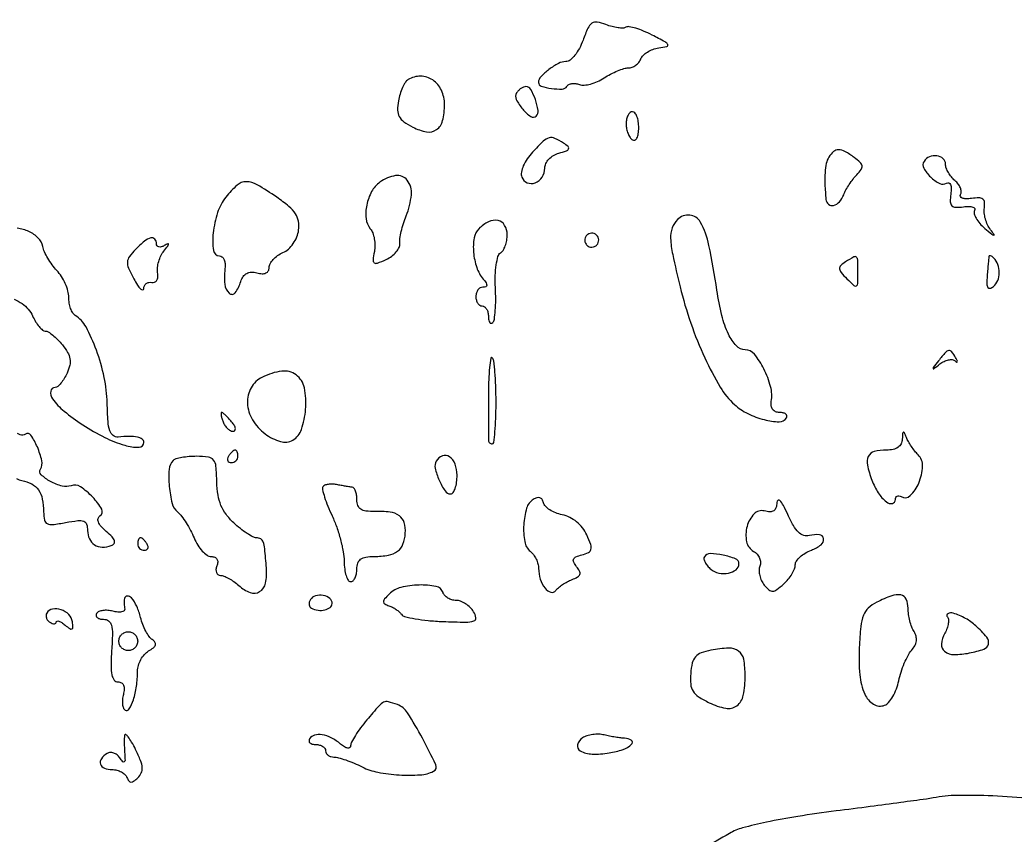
# Model space of a CAD drawing. Extents: x 0 to 5034, y 0 to 2560.
# Drawn here: x 908.2 to 1067.1, y 2066.5 to 2196.7 of the extents above; entities that cross this region are included whole.
import ezdxf

# ---------------------------------------------------------------- set-up
doc = ezdxf.new("R2010")
doc.units = 0

msp = doc.modelspace()

# ---------------------------------------------------------------- linework, layer by layer
for points in [[(1336.676578, 2318.858857, -0.00002), (1264.40431, 2319.816549, -0.099619)], [(907.287661, 2152.063804, -0.055782), (908.548427, 2151.369234, -0.060473), (909.541523, 2150.470086, -0.071793), (910.224566, 2149.406477, 0.029791), (910.712523, 2148.485206, 0.038277), (911.271894, 2147.706903, 0.042242), (911.819693, 2147.157703, 0.177386), (912.250222, 2147, -0.142558), (912.721247, 2146.862918, -0.029094), (913.432826, 2146.349972, -0.028479), (914.217104, 2145.634285, -0.023378), (914.971282, 2144.787138, -0.037099), (915.813937, 2143.572437, -0.092066), (916.182377, 2142.559054, -0.099782), (916.147646, 2141.532072, -0.048742), (915.72106, 2140.287138, -0.02833), (915.260533, 2139.411487, -0.036916), (914.738485, 2138.671847, -0.04035), (914.231141, 2138.14766, -0.182246), (913.839485, 2138, 0.367217), (913.10794, 2137.378987, 0.202122), (913.401056, 2136.159007, 0.063637), (915.25274, 2134.21767, 0.025577), (918.219802, 2132.05077, 0.028428), (921.732804, 2130.02627, 0.046017), (924.940649, 2128.767306, 0.07066), (927.226171, 2128.443036, 0.414171), (928, 2129.216978, 0.250846), (927.725635, 2129.729447, 0.095871), (926.955095, 2130.052087, 0.054989), (925.682226, 2130.174036, 0.020386), (923.882464, 2130.074737, -0.191823), (923.082501, 2130.307508, -0.150313), (922.560105, 2131.054616, -0.06132), (922.267293, 2132.582691, -0.010948), (922.136465, 2135.49158, 0.04637), (921.659191, 2139.597415, 0.035604), (920.412667, 2143.93929, 0.035431), (918.750652, 2147.645228, 0.13196), (917.01429, 2149.491168, -0.122619), (916.624734, 2149.890345, -0.047657), (916.297948, 2150.595541, -0.043499), (916.075006, 2151.46231, -0.041226), (916, 2152.370456, 0.067359), (915.86328, 2153.380721, 0.036886), (915.442633, 2154.559491, 0.035997), (914.8289, 2155.714385, 0.047434), (914.102582, 2156.659517, -0.029909), (913.350332, 2157.570548, -0.0247), (912.658959, 2158.623431, -0.025395), (912.120473, 2159.655586, -0.058944), (911.852582, 2160.485222, 0.148252), (911.138053, 2161.828246, 0.087576), (909.640026, 2162.881473, 0.082366), (907.772859, 2163.405713, 0.105358)], [(907.661923, 2123.446716, 0.083694), (908.5, 2123.14016, -0.077055), (910.077645, 2122.586567, -0.118293), (911.154795, 2121.62885, -0.102756), (911.77444, 2120.178394, -0.048152), (911.984687, 2118.138709, 0.046028), (912.115046, 2116.819232, 0.236467), (912.549577, 2116.253377, 0.1451), (913.423853, 2116.109296, 0.015148), (915.5, 2116.434022, -0.015625), (917.461703, 2116.738932, -0.119055), (918.383266, 2116.633375, -0.232277), (918.845718, 2116.150017, -0.076861), (919, 2115.152302, 0.108853), (919.292724, 2113.82365, 0.143784), (920.105322, 2112.895877, 0.135087), (921.334136, 2112.519365, 0.091241), (922.791121, 2112.744348, 0.152014), (923.227598, 2113.067227, 0.247852), (923.293156, 2113.512237, 0.1066), (922.910953, 2114.132775, 0.02298), (921.991511, 2115.007363, -0.031698), (921.162047, 2115.824357, -0.085865), (920.726106, 2116.522347, -0.156227), (920.683366, 2117.076107, -0.198628), (920.980586, 2117.488001, 0.401776), (921.255684, 2118.551389, 0.062674), (919.837803, 2120.471309, 0.054505), (917.847607, 2122.149673, 0.244215), (916.380234, 2122.315668, -0.158241), (914.956217, 2122.240798, -0.058671), (913.068376, 2122.991671, -0.065672), (911.597609, 2124.05711, -0.355508), (911.479146, 2124.966257, 0.197205), (911.699077, 2126.293926, 0.045614), (910.979572, 2128.491443, 0.049199), (909.943862, 2130.361001, 0.399457), (909.070971, 2130.543862, -0.108151), (908.666963, 2130.401809, -0.099653), (908.22769, 2130.435261, -0.095561), (907.820779, 2130.639507, -0.090616)], [(1102.558797, 2065.939123, 0.012092), (1099.944284, 2066.778506, 0.016078), (1096.697547, 2067.622478, 0.011327), (1093, 2068.370121, -0.000105), (1088.770688, 2069.126918, -0.000069), (1083.901912, 2069.999888, -0.000069), (1079.162819, 2070.850958, -0.000134), (1075.36821, 2071.534002, 0.018644), (1069.686383, 2072.340953, 0.014919), (1063.520541, 2072.797807, 0.014917), (1057.864773, 2072.878637, 0.043976), (1054, 2072.477444, -0.013947), (1052.934674, 2072.30176, -0.000498), (1048.828125, 2071.745863, -0.000919), (1043.972737, 2071.10261, -0.000644), (1038.5, 2070.394967, 0.007169), (1032.380492, 2069.522361, 0.01284), (1027.386594, 2068.605081, 0.01398), (1023.549906, 2067.685302, 0.068426), (1021.5, 2066.818886, -0.014519), (1017.202737, 2064.429313, -0.008246)]]:
    msp.add_lwpolyline(points, format="xyb")
for points in [[(998.104012, 2193.411094, -0.036524), (997.520997, 2192.10553, -0.04597), (996.790282, 2191.002009, -0.052972), (996.028558, 2190.236013, -0.172261), (995.363843, 2190, 0.12202), (994.177494, 2189.706106, 0.040904), (992.660885, 2188.739471, 0.039135), (991.359104, 2187.580485, 0.193651), (991, 2186.68806, 0.325863), (991.437828, 2186.087599, 0.042749), (993.071277, 2185.713224, 0.042296), (994.78259, 2185.618468, 0.252147), (995.531029, 2186.050206, -0.13957), (995.845507, 2186.33728, -0.0792), (996.340961, 2186.492965, -0.068555), (996.935757, 2186.49861, -0.059822), (997.539745, 2186.346375, 0.113156), (998.278652, 2186.241452, 0.043803), (999.303727, 2186.419364, 0.040517), (1000.423331, 2186.815899, 0.039686), (1001.472537, 2187.390049, -0.023745), (1002.518095, 2188.006257, -0.023065), (1003.627393, 2188.527077, -0.023696), (1004.643465, 2188.892741, -0.074655), (1005.357828, 2189, 0.089822), (1005.944604, 2189.106268, 0.066617), (1006.526831, 2189.417841, 0.065465), (1007.016425, 2189.878672, 0.079794), (1007.331862, 2190.422436, -0.109374), (1007.708502, 2190.991965, -0.054194), (1008.396262, 2191.526116, -0.050054), (1009.264324, 2191.947619, -0.051817), (1010.188851, 2192.182182, 0.021353), (1011.495296, 2192.430221, 0.487851), (1011.634141, 2192.730813, 0.152032), (1011.227884, 2193.144112, 0.004875), (1009.128537, 2194.243695, 0.019633), (1007.779313, 2194.86816, 0.026617), (1006.514022, 2195.317152, 0.025712), (1005.463439, 2195.570194, 0.186757), (1004.962453, 2195.476795, -0.139498), (1004.5005, 2195.345774, -0.032876), (1003.691794, 2195.399689, -0.031356), (1002.735559, 2195.588545, -0.026416), (1001.752656, 2195.90394, 0.046411), (1000.360012, 2196.290215, 0.19678), (999.531094, 2196.112858, 0.137777), (998.889435, 2195.347313, 0.019198)], [(970.195049, 2187.120547, 0.112096), (969.748248, 2186.681334, 0.034579), (969.291482, 2185.848345, 0.032647), (968.894825, 2184.817029, 0.030638), (968.62583, 2183.720871, 0.0472), (968.500601, 2182.252117, 0.123678), (968.766014, 2181.235519, 0.112792), (969.499907, 2180.40902, 0.035713), (970.916045, 2179.543415, 0.074675), (973.130604, 2178.789381, 0.201392), (974.720981, 2179.142287, 0.181136), (975.692722, 2180.573149, 0.059619), (976, 2183.140983, 0.108778), (975.499062, 2185.416314, 0.134917), (974.10475, 2187.066263, 0.148974), (972.177078, 2187.673533, 0.141683)], [(987.495259, 2184.992329, 0.262094), (987.452438, 2183.946385, 0.058646), (988.481804, 2182.405329, 0.064101), (989.778252, 2181.229348, 0.363353), (990.638925, 2181.305592, 0.239575), (990.933952, 2182.210654, 0.045609), (990.498298, 2183.943331, 0.045606), (989.762842, 2185.552774, 0.268973), (988.991629, 2186, 0.095788), (988.611611, 2185.926523, 0.052716), (988.191713, 2185.703997, 0.049849), (987.79828, 2185.377777, 0.056393)], [(1005, 2180.059017, 0.046881), (1005.074077, 2179.270704, 0.046318), (1005.29375, 2178.50665, 0.050262), (1005.616444, 2177.876024, 0.111412), (1006, 2177.5, 0.253782), (1006.384801, 2177.478234, 0.1651), (1006.712684, 2177.794783, 0.083483), (1006.931329, 2178.479336, 0.035659), (1007, 2179.440983, 0.037227), (1006.926934, 2180.420991, 0.055981), (1006.70625, 2181.248289, 0.073461), (1006.383082, 2181.813779, 0.230178), (1006, 2182, 0.186414), (1005.618213, 2181.852535, 0.089706), (1005.29375, 2181.429836, 0.069539), (1005.073784, 2180.801778, 0.049547)], [(990.0478, 2175.550881, 0.038793), (989.18851, 2174.480943, 0.048317), (988.574563, 2173.363859, 0.055852), (988.264441, 2172.341015, 0.13817), (988.335632, 2171.56774, 0.203459), (989.197578, 2170.674993, 0.195388), (990.457757, 2170.655338, 0.157338), (991.577731, 2171.565541, 0.145065), (992, 2172.990357, -0.112804), (992.16725, 2173.722255, -0.076472), (992.653434, 2174.429922, -0.070005), (993.380663, 2175.01369, -0.067387), (994.25, 2175.383343, 0.016483), (995.449545, 2175.754987, 0.202547), (995.798089, 2176.06885, 0.332505), (995.723015, 2176.431757, 0.035987), (995, 2176.984662, 0.039041), (993.60565, 2177.751606, 0.178523), (992.698709, 2177.816569, 0.120403), (991.765249, 2177.280281, 0.013872)], [(1037.359017, 2174.771885, 0.08604), (1036.953729, 2173.762792, 0.03566), (1036.749394, 2172.301904, 0.027953), (1036.727001, 2170.402443, 0.013892), (1036.9, 2168, 0.198125), (1037.314061, 2167.225305, 0.241599), (1038.107541, 2167.05232, 0.147248), (1039.048584, 2167.631686, 0.091395), (1039.725431, 2168.75, -0.034496), (1040.081243, 2169.523901, -0.019726), (1040.609635, 2170.406683, -0.019634), (1041.213982, 2171.256691, -0.03067), (1041.804943, 2171.932326, 0.038414), (1042.510462, 2172.764567, 0.193758), (1042.654592, 2173.344449, 0.172458), (1042.362676, 2173.904191, 0.029297), (1041.419768, 2174.682326, 0.028727), (1039.924354, 2175.64916, 0.124245), (1038.912885, 2175.928302, 0.183047), (1038.110802, 2175.644544, 0.078939)], [(1052.549826, 2174.08062, 0.269919), (1052.521129, 2172.989777, 0.075892), (1053.59645, 2171.582478, 0.075235), (1055.050611, 2170.55168, 0.260684), (1056.161997, 2170.600119, -0.224229), (1056.525785, 2170.641187, -0.222296), (1056.79048, 2170.386452, -0.095067), (1056.900694, 2169.772167, -0.031887), (1056.831377, 2168.859311, 0.03579), (1056.746268, 2167.609493, 0.197988), (1057, 2167, 0.197988), (1057.609493, 2166.746268, 0.03579), (1058.859311, 2166.831377, -0.034135), (1059.728936, 2166.893485, -0.08458), (1060.356865, 2166.788471, -0.188916), (1060.643415, 2166.543221, -0.266837), (1060.632892, 2166.215024, 0.210038), (1060.563183, 2165.718627, 0.061597), (1060.868169, 2164.992368, 0.050239), (1061.453441, 2164.174302, 0.035857), (1062.256348, 2163.383647, 0.003597), (1063.373652, 2162.444781, 0.117642), (1063.68812, 2162.289982, 0.68824), (1063.754281, 2162.389129, 0.010066), (1063.171893, 2163.175811, -0.055273), (1062.699593, 2163.951422, -0.04072), (1062.349579, 2164.895208, -0.041475), (1062.164144, 2165.855068, -0.069294), (1062.189127, 2166.675811, 0.066754), (1062.220193, 2167.550918, 0.21398), (1061.937264, 2168.045719, 0.159285), (1061.304344, 2168.251152, 0.034383), (1060.140689, 2168.168623, -0.03324), (1059.25412, 2168.103711, -0.088621), (1058.631384, 2168.210702, -0.202263), (1058.357781, 2168.463588, -0.2498), (1058.379679, 2168.805316, 0.154419), (1058.496442, 2169.268083, 0.081385), (1058.364838, 2169.852018, 0.068128), (1058.014005, 2170.464574, 0.055531), (1057.48899, 2171.009138, -0.048513), (1056.919259, 2171.583761, -0.041593), (1056.437391, 2172.286544, -0.043603), (1056.107064, 2173.00539, -0.086111), (1056, 2173.622445, 0.21343), (1055.605605, 2174.504301, 0.15054), (1054.605181, 2174.96416, 0.131083), (1053.409406, 2174.809464, 0.158274)], [(941.07258, 2168.365141, 0.08781), (939.757228, 2165.907081, 0.052241), (939.05731, 2162.651844, 0.05885), (939.085684, 2159.859706, 0.377279), (940.062858, 2159, -0.169647), (940.453856, 2158.863406, -0.108035), (940.761211, 2158.485938, -0.083863), (940.93696, 2157.919401, -0.058778), (940.947704, 2157.25, 0.043031), (940.905075, 2154.475477, 0.189472), (941.596586, 2153.026036, 0.447637), (942.554672, 2153.11311, 0.082954), (943.467399, 2154.897283, -0.070245), (943.856054, 2155.706833, -0.122792), (944.402968, 2156.204796, -0.121048), (945.125592, 2156.391853, -0.067138), (946.034787, 2156.280652, 0.049974), (946.870772, 2156.149244, 0.118282), (947.486989, 2156.261006, 0.165119), (947.861208, 2156.604196, 0.125995), (948, 2157.14624, -0.129157), (948.157631, 2157.746291, -0.057902), (948.641353, 2158.410483, -0.051848), (949.348155, 2159.032977, -0.048498), (950.183328, 2159.512872, 0.076808), (951.066324, 2160.088776, 0.057223), (951.83905, 2160.960576, 0.05597), (952.410126, 2162.008212, 0.065268), (952.697967, 2163.103854, 0.075052), (952.664775, 2164.530273, 0.103671), (952.191504, 2165.716247, 0.072939), (951.135052, 2166.892203, 0.021815), (949.210888, 2168.353854, 0.019373), (946.078365, 2170.34967, 0.132555), (944.328475, 2170.824484, 0.18378), (942.869884, 2170.271939, 0.044695)], [(965.679449, 2170.75, 0.108935), (964.357568, 2169.244504, 0.074921), (963.567528, 2167.106574, 0.078241), (963.462604, 2164.933478, 0.147252), (964.141217, 2163.329843, -0.085501), (964.528614, 2162.656583, -0.043932), (964.783088, 2161.714203, -0.041962), (964.879474, 2160.670187, -0.049307), (964.789867, 2159.681093, 0.0198), (964.58487, 2158.318145, 0.280648), (964.785125, 2157.890032, 0.243292), (965.285323, 2157.835424, 0.015608), (966.68147, 2158.425346, 0.052026), (967.563063, 2158.94777, 0.057871), (968.283397, 2159.624945, 0.06594), (968.745121, 2160.346938, 0.137666), (968.852969, 2161, -0.064427), (968.867384, 2161.7695, -0.020118), (969.083169, 2162.905987, -0.019737), (969.428989, 2164.168592, -0.020585), (969.869157, 2165.382082, 0.072761), (970.704127, 2168.737813, 0.192668), (970.028105, 2171.070549, 0.272716), (968.188017, 2171.796069, 0.119647)], [(981.471782, 2163.328925, 0.156723), (980.713319, 2161.852216, 0.062971), (980.626572, 2159.557817, 0.06026), (981.136346, 2157.146715, 0.091249), (982.181703, 2155.281061, -0.027013), (982.631662, 2154.675091, -0.159052), (982.73557, 2154.298527, -0.305248), (982.570973, 2154.076881, -0.085083), (982.122445, 2154, 0.132654), (981.694405, 2153.884403, 0.100549), (981.329718, 2153.559375, 0.087756), (981.084365, 2153.073173, 0.073201), (981, 2152.5, 0.064853), (981.074694, 2151.926543, 0.082425), (981.29375, 2151.440625, 0.098894), (981.618646, 2151.115568, 0.148195), (982, 2151, -0.163305), (982.381453, 2150.872, -0.096011), (982.70625, 2150.510417, -0.077243), (982.925704, 2149.970776, -0.05808), (983, 2149.333333, 0.039884), (983.047437, 2148.739591, 0.114399), (983.202688, 2148.358938, 0.25067), (983.430166, 2148.244953, 0.191981), (983.690002, 2148.356668, 0.162547), (983.94758, 2148.872501, 0.015879), (984.101307, 2150.27606, 0.018797), (984.170033, 2152.004238, 0.013797), (984.12125, 2153.921827, -0.021027), (984.100224, 2155.837118, -0.028563), (984.252452, 2157.558936, -0.028355), (984.530564, 2158.917042, -0.191941), (984.931249, 2159.457509, 0.119036), (985.341533, 2159.872028, 0.048557), (985.686054, 2160.592085, 0.044418), (985.92092, 2161.47335, 0.042946), (986, 2162.39235, 0.135495), (985.592915, 2163.866988, 0.210045), (984.533272, 2164.620323, 0.164476), (983.033671, 2164.436338, 0.084522)], [(1013.2, 2164.8, 0.111284), (1012.349324, 2163.454369, 0.095145), (1012.094244, 2161.79324, 0.043916), (1012.421201, 2159.1939, 0.006591), (1013.601195, 2154.063889, 0.023872), (1015.314938, 2148.257575, 0.024674), (1017.558477, 2142.706286, 0.025934), (1020.006168, 2138.064616, 0.074126), (1022.309342, 2135.246068, 0.070672), (1024.397357, 2133.827997, 0.051434), (1027.035169, 2132.857022, 0.054266), (1029.429649, 2132.515915, 0.268781), (1030.582884, 2133.134109, 0.178836), (1030.649205, 2133.461882, 0.188105), (1030.484408, 2133.745645, 0.115486), (1030.079476, 2133.937679, 0.053268), (1029.496159, 2134, -0.0956), (1028.853741, 2134.123963, -0.135793), (1028.393519, 2134.47468, -0.126832), (1028.159317, 2135.03271, -0.077806), (1028.166669, 2135.75, 0.105971), (1028.05834, 2138.123729, 0.052779), (1026.986773, 2140.95154, 0.053239), (1025.4684, 2143.299389, 0.226341), (1024, 2144, -0.210909), (1022.5961, 2144.619758, -0.074148), (1021.340441, 2146.489772, -0.050696), (1020.281105, 2149.465616, -0.023445), (1019.489279, 2153.5, 0.014458), (1018.21476, 2160.673401, 0.075927), (1016.822133, 2164.41501, 0.247203), (1015.153452, 2165.504064, 0.223341)], [(998.552786, 2162.08541, 0.099038), (998.401684, 2161.679226, 0.097945), (998.417584, 2161.244476, 0.097945), (998.597789, 2160.848514, 0.099038), (998.91459, 2160.552786, 0.099038), (999.320774, 2160.401684, 0.097945), (999.755524, 2160.417584, 0.097945), (1000.151486, 2160.597789, 0.099038), (1000.447214, 2160.91459, 0.099038), (1000.598316, 2161.320774, 0.097945), (1000.582416, 2161.755524, 0.097945), (1000.402211, 2162.151486, 0.099038), (1000.08541, 2162.447214, 0.099038), (999.679226, 2162.598316, 0.097945), (999.244476, 2162.582416, 0.097945), (998.848514, 2162.402211, 0.099038)], [(926.67055, 2160.031249, 0.03429), (925.673682, 2158.874492, 0.146276), (925.362534, 2158.028008, 0.120248), (925.536679, 2157.057743, 0.019922), (926.380512, 2155.340682, 0.018023), (926.976481, 2154.329698, 0.053339), (927.479483, 2153.701638, 0.206384), (927.786942, 2153.578161, 0.397562), (927.959962, 2153.75, -0.103948), (928.071506, 2154.20745, -0.116791), (928.355426, 2154.559375, -0.115378), (928.770099, 2154.74939, -0.099661), (929.25, 2154.75, 0.149012), (929.712834, 2154.795715, 0.16102), (930.054718, 2155.091719, 0.11671), (930.222629, 2155.624083, 0.060563), (930.189127, 2156.324189, -0.070135), (930.165637, 2157.140856, -0.042892), (930.354641, 2158.087742, -0.042174), (930.710262, 2159.012708, -0.057474), (931.189127, 2159.766147, 0.00728), (931.819314, 2160.567446, 0.146473), (931.92771, 2160.854563, 0.575405), (931.809803, 2160.934646, 0.023341), (931.25, 2160.632941, -0.063696), (930.7713, 2160.422732, -0.132816), (930.367188, 2160.413651, -0.188594), (930.102241, 2160.600579, -0.146934), (930, 2160.940983, 0.179651), (929.729836, 2161.668629, 0.289316), (929.118187, 2161.855508, 0.105522), (928.087815, 2161.323016, 0.025929)], [(1040, 2158.020851, 0.049004), (1039.24684, 2157.43415, 0.229779), (1039.059092, 2156.934374, 0.15439), (1039.308527, 2156.342301, 0.020049), (1040.25, 2155.321878, 0.011675), (1041.368374, 2154.254273, 0.32095), (1041.750041, 2154.209142, 0.263875), (1041.969569, 2154.566097, 0.008847), (1042, 2156.285714, 0.006464), (1041.973387, 2158.344238, 0.210618), (1041.765292, 2158.785088, 0.316564), (1041.351885, 2158.827168, 0.013035)], [(1062.918758, 2158.916667, 0.024045), (1062.878195, 2158.637873, 0.001599), (1062.802878, 2157.832151, 0.002306), (1062.720562, 2156.870591, 0.001722), (1062.638355, 2155.809804, 0.01861), (1062.591671, 2154.537714, 0.131651), (1062.750592, 2153.945874, 0.350155), (1063.089292, 2153.813319, 0.09835), (1063.6247, 2154.103492, 0.123179), (1064.315418, 2155.044984, 0.093317), (1064.57309, 2156.304911, 0.091104), (1064.356104, 2157.599477, 0.109844), (1063.695611, 2158.637722, 0.034396), (1063.422791, 2158.875383, 0.07593), (1063.180471, 2159.006602, 0.152378), (1063.009574, 2159.013835, 0.287041)], [(1054.872445, 2142.25, 0.001728), (1054.017381, 2141.151917, 0.272896), (1053.998637, 2141.003157, 0.488078), (1054.101435, 2140.97634, 0.002328), (1055.092009, 2141.741324, -0.051139), (1055.761665, 2142.161225, -0.063419), (1056.456746, 2142.400245, -0.076061), (1057.071101, 2142.432659, -0.160599), (1057.502335, 2142.241324, 0.045405), (1057.768412, 2142.041006, 0.524814), (1057.868964, 2142.084951, 0.16288), (1057.840863, 2142.298639, 0.01713), (1057.601308, 2142.75, 0.032682), (1056.961629, 2143.710498, 0.281916), (1056.501621, 2143.888047, 0.170742), (1055.972791, 2143.585654, 0.012018)], [(983, 2136.666667), (983, 2131.811458), (983, 2129.5, 0.121457), (983.047017, 2129.309301, 0.100741), (983.179514, 2129.146875, 0.091482), (983.377688, 2129.037768, 0.080377), (983.611111, 2129, 0.377904), (983.855088, 2129.215121, 0.008147), (984.042708, 2130.925694, 0.014495), (984.178262, 2133.042027, 0.008744), (984.222222, 2135.555556, 0.008682), (984.177835, 2138.111622, 0.012585), (984.042708, 2140.364931, 0.00822), (983.8535, 2142.222573, 0.16843), (983.611111, 2142.722222, 0.611151), (983.370803, 2142.644779, 0.015327), (983.179514, 2141.195486, 0.016528), (983.043357, 2139.182103, 0.008618)], [(946.907392, 2139.641149, 0.149301), (945.113516, 2137.939901, 0.141648), (944.529212, 2135.489247, 0.122876), (945.328819, 2132.828099, 0.098581), (947.336035, 2130.598435, 0.086633), (949.801576, 2129.350699, 0.211978), (951.776749, 2129.593103, 0.178036), (953.157332, 2131.305493, 0.060617), (953.818221, 2134.483055, 0.071846), (953.613282, 2137.925136, 0.183701), (952.294921, 2139.998967, 0.196155), (950.005359, 2140.592836, 0.082408)], [(940.638374, 2132.5, 0.054778), (940.934012, 2131.926337, 0.05745), (941.343184, 2131.440625, 0.064053), (941.798443, 2131.11007, 0.125677), (942.229434, 2131, 0.214681), (942.515803, 2131.128897, 0.22275), (942.603286, 2131.425778, 0.100348), (942.42795, 2131.903434, 0.035237), (942, 2132.5, 0.012711), (941.49792, 2133.074599, 0.017822), (941.019109, 2133.559375, 0.014236), (940.604143, 2133.928855, 0.176553), (940.40894, 2134, 0.407084), (940.311504, 2133.904913, 0.044074), (940.333541, 2133.559375, 0.034664), (940.442315, 2133.075405, 0.019009)], [(1049.078947, 2129.75, -0.103074), (1048.884404, 2128.989709, -0.127653), (1048.409739, 2128.437317, -0.102451), (1047.635056, 2128.107216, -0.049697), (1046.559017, 2128, 0.060517), (1044.59951, 2127.761961, 0.223948), (1043.657962, 2126.996823, 0.170234), (1043.503875, 2125.608506, 0.033569), (1044.240698, 2123.173273, 0.05286), (1045.245813, 2121.177528, 0.078101), (1046.547958, 2119.716774, 0.224347), (1047.497851, 2119.478803, 0.357929), (1048, 2120.090402, -0.0965), (1048.068155, 2120.440247, -0.174269), (1048.260466, 2120.65519, -0.171351), (1048.548332, 2120.700593, -0.092917), (1048.886693, 2120.570027, 0.343598), (1050.364938, 2120.730818, 0.103311), (1051.719652, 2122.733953, 0.0844), (1052.319661, 2125.41274, 0.212449), (1051.618225, 2127.238918, -0.028572), (1051.079117, 2127.843429, -0.019179), (1050.531468, 2128.59016, -0.019346), (1050.055433, 2129.356666, -0.035771), (1049.739662, 2130.017857, 0.011473), (1049.422768, 2130.773729, 0.404065), (1049.260728, 2130.838986, 0.283938), (1049.136028, 2130.668791, 0.008482)], [(941.5, 2127, 0.082592), (941.343488, 2126.6179, 0.161196), (941.3746, 2126.29375, 0.182303), (941.586039, 2126.078288, 0.108972), (941.940983, 2126, 0.093332), (942.345238, 2126.076123, 0.09642), (942.688914, 2126.29375, 0.099167), (942.918938, 2126.618444, 0.105053), (943, 2127, 0.042167), (942.967655, 2127.382849, 0.061769), (942.870461, 2127.70625, 0.081139), (942.727648, 2127.92554, 0.210953), (942.559017, 2128, 0.151918), (942.34829, 2127.934461, 0.038439), (942.066025, 2127.70625, 0.035638), (941.768994, 2127.382774, 0.029505)], [(932.666667, 2126.333333, 0.180561), (932.020757, 2124.917968, 0.039686), (932.043798, 2122.199594, 0.040243), (932.502718, 2119.497767, 0.158656), (933.392413, 2118.089289, -0.057081), (934.012093, 2117.442547, -0.020908), (934.736796, 2116.401636, -0.020408), (935.440992, 2115.187452, -0.023018), (936.013733, 2113.966844, 0.039799), (936.59365, 2112.83155, 0.047339), (937.318064, 2111.871511, 0.053987), (938.071362, 2111.208279, 0.154725), (938.728309, 2111, -0.091818), (939.297273, 2110.894629, -0.166311), (939.656675, 2110.594448, -0.153754), (939.773577, 2110.1172, -0.07552), (939.638374, 2109.5, 0.067234), (939.50273, 2108.926221, 0.114923), (939.566691, 2108.440625, 0.152384), (939.815982, 2108.120903, 0.152697), (940.202644, 2108, -0.096217), (940.762017, 2107.891352, -0.030389), (941.533932, 2107.523749, -0.02908), (942.364397, 2106.999207, -0.028526), (943.134014, 2106.378719, 0.092463), (944.966772, 2105.252113, 0.237374), (946.472314, 2105.402201, 0.203407), (947.411918, 2106.763973, 0.071337), (947.557918, 2109.186195, 0.00395), (947.280094, 2112.260351, 0.055846), (947.050404, 2113.340075, 0.18795), (946.65214, 2113.819932, 0.127302), (945.956356, 2114, -0.124711), (945.398284, 2114.141395, -0.021833), (944.460891, 2114.703221, -0.0225), (943.395925, 2115.477407, -0.018523), (942.330953, 2116.393942, -0.044755), (941.105864, 2117.752795, -0.063063), (940.298726, 2119.168171, -0.058675), (939.833199, 2120.817513, -0.032928), (939.641528, 2122.893942, 0.015434), (939.497648, 2125.411886, 0.144817), (939.104011, 2126.410213, 0.196682), (938.283968, 2126.878841, 0.032704), (936.433598, 2127, 0.019776), (935.197767, 2126.951102, 0.024023), (934.048203, 2126.804167, 0.023631), (933.111008, 2126.592211, 0.129651)], [(974.67643, 2126.25, 0.19295), (974.500355, 2125.092283, 0.045341), (975.130499, 2123.196512, 0.04481), (976.07174, 2121.478021, 0.250063), (976.967776, 2121, 0.250093), (977.364151, 2121.211489, 0.064877), (977.696784, 2121.88125, 0.050231), (977.924833, 2122.850814, 0.032669), (978, 2124, 0.088584), (977.684289, 2125.768, 0.156835), (976.779549, 2126.922859, 0.239469), (975.658655, 2127.063733, 0.175156)], [(956.587809, 2122.142078, 0.200274), (956.514294, 2121.681432, 0.016729), (956.843996, 2120.492516, 0.020234), (957.359417, 2119.05573, 0.014187), (958.049907, 2117.481145, -0.02608), (958.773193, 2115.719012, -0.01958), (959.389199, 2113.714774, -0.019922), (959.820597, 2111.778307, -0.042255), (959.966069, 2110.25, 0.029133), (960.051732, 2109.004843, 0.045298), (960.283783, 2107.954688, 0.056706), (960.612659, 2107.220802, 0.265007), (961, 2107, 0.191087), (961.381882, 2107.151477, 0.088204), (961.70625, 2107.5875, 0.068025), (961.926307, 2108.234582, 0.048028), (962, 2109, -0.07874), (962.15153, 2109.956257, -0.157293), (962.595664, 2110.570107, -0.120272), (963.412032, 2110.908579, -0.037035), (964.75, 2111.015313, 0.0413), (967.04673, 2111.218231, 0.118001), (968.510463, 2111.846757, 0.14407), (969.361302, 2112.979754, 0.074129), (969.734344, 2114.73031, 0.085287), (969.549699, 2116.430292, 0.169646), (968.778449, 2117.523395, 0.125209), (967.29489, 2118.10075, 0.037627), (964.855889, 2118.214966, -0.032783), (963.448214, 2118.26724, -0.11871), (962.608836, 2118.563191, -0.166927), (962.156029, 2119.140996, -0.083669), (962, 2120.066883, 0.036782), (961.945064, 2120.812657, 0.052582), (961.779688, 2121.454622, 0.065912), (961.537776, 2121.909442, 0.21541), (961.25, 2122.076511, -0.012202), (960.849139, 2122.127316, -0.003176), (960.207416, 2122.228784, -0.003226), (959.477451, 2122.353805, -0.003291), (958.753971, 2122.487445, 0.039205), (958.054807, 2122.565281, 0.047688), (957.397424, 2122.523942, 0.054811), (956.871633, 2122.379773, 0.161403)], [(990.159746, 2120.108871, 0.183129), (989.094777, 2118.706574, 0.057699), (988.636505, 2116.068594, 0.057656), (988.793398, 2113.387433, 0.177953), (989.690237, 2111.842117, -0.062411), (990.192727, 2111.306408, -0.043688), (990.619755, 2110.596324, -0.043981), (990.91351, 2109.83035, -0.067324), (991.015313, 2109.127555, 0.074468), (991.290104, 2107.403653, 0.087479), (992.054967, 2105.938951, 0.15591), (992.971328, 2105.304329, 0.32505), (993.75, 2105.572942, -0.063952), (994.168578, 2106.033397, -0.027999), (994.826833, 2106.533068, -0.027147), (995.59451, 2106.99222, -0.032636), (996.362624, 2107.334775, 0.039679), (997.241801, 2107.741782, 0.181205), (997.598156, 2108.165381, 0.207885), (997.562573, 2108.679856, 0.053485), (997.091549, 2109.38969, -0.051519), (996.6188, 2110.096093, -0.230917), (996.60286, 2110.579629, -0.190776), (996.984283, 2110.951597, -0.035027), (997.934503, 2111.272621, 0.048835), (998.981309, 2111.658739, 0.224077), (999.377106, 2112.149226, 0.148155), (999.334354, 2112.910794, 0.018815), (998.705578, 2114.449755, 0.059092), (998.027636, 2115.571688, 0.054947), (997.091128, 2116.534827, 0.055827), (995.98362, 2117.257419, 0.065605), (994.801224, 2117.669746, -0.042719), (993.746385, 2117.98441, -0.048466), (992.806729, 2118.46426, -0.054727), (992.108313, 2119.027132, -0.142189), (991.801224, 2119.588423, 0.090401), (991.58352, 2120.105575, 0.172944), (991.229211, 2120.374662, 0.152011), (990.748419, 2120.37722, 0.065755)], [(1029.051405, 2119.633369, -0.06508), (1028.918156, 2118.794405, -0.173138), (1028.565812, 2118.311526, -0.160609), (1027.96639, 2118.139772, -0.054137), (1027.055694, 2118.275185, 0.272414), (1025.421566, 2117.812101, 0.12659), (1024.304474, 2115.819187, 0.113585), (1024.224154, 2113.375202, 0.220273), (1025.346585, 2111.825917, -0.083787), (1025.903396, 2111.378045, -0.081732), (1026.288105, 2110.76866, -0.085701), (1026.445151, 2110.095013, -0.106515), (1026.346591, 2109.460818, 0.091924), (1026.220658, 2108.780641, 0.056131), (1026.312519, 2107.966832, 0.05376), (1026.593776, 2107.150929, 0.063421), (1027.031507, 2106.462037, 0.042109), (1027.798128, 2105.682261, 0.193249), (1028.387036, 2105.481897, 0.149149), (1029.045718, 2105.722305, 0.022376), (1030.143382, 2106.629759, 0.036485), (1030.853834, 2107.373821, 0.035651), (1031.454619, 2108.21878, 0.03787), (1031.871154, 2109.036535, 0.099175), (1032, 2109.679738, -0.150174), (1032.182829, 2110.274734, -0.058414), (1032.752051, 2110.933063, -0.050942), (1033.580636, 2111.549167, -0.04359), (1034.560174, 2112.022878, 0.071728), (1036.106063, 2112.88056, 0.269656), (1036.515635, 2113.864976, 0.351608), (1035.85735, 2114.493243, 0.085283), (1034.249004, 2114.357342, -0.140842), (1033.343131, 2114.380347, -0.11675), (1032.51154, 2114.876209, -0.071616), (1031.692269, 2115.936895, -0.023559), (1030.801405, 2117.701222, 0.014143), (1030.092651, 2119.173115, 0.064822), (1029.553295, 2119.950585, 0.380472), (1029.238514, 2119.984621, 0.235159)], [(927, 2113, 0.105053), (927.081062, 2112.618444, 0.099167), (927.311086, 2112.29375, 0.09642), (927.654762, 2112.076123, 0.093332), (928.059017, 2112, 0.108972), (928.413961, 2112.078288, 0.182303), (928.6254, 2112.29375, 0.161196), (928.656512, 2112.6179, 0.082592), (928.5, 2113, 0.029505), (928.231006, 2113.382774, 0.035638), (927.933975, 2113.70625, 0.038439), (927.65171, 2113.934461, 0.151918), (927.440983, 2114, 0.210953), (927.272352, 2113.92554, 0.081139), (927.129539, 2113.70625, 0.061769), (927.032345, 2113.382849, 0.042167)], [(1017.487143, 2110.979197, 0.186931), (1017.416857, 2110.601481, 0.071871), (1017.5923, 2110.087788, 0.058118), (1017.967552, 2109.525774, 0.043341), (1018.498276, 2109.001431, 0.121049), (1019.791323, 2108.373948, 0.099734), (1021.328609, 2108.355406, 0.120863), (1022.542314, 2108.908088, 0.229646), (1023, 2109.852038, 0.308055), (1022.463741, 2110.639836, 0.043476), (1020.479915, 2111.228765, 0.043195), (1018.398185, 2111.469952, 0.26769)], [(967.1875, 2105.044643, 0.019654), (966.435402, 2104.230973, 0.168882), (966.257978, 2103.77648, 0.279119), (966.444314, 2103.440845, 0.05224), (967.116071, 2103.144699, -0.040819), (967.689934, 2102.907178, -0.031836), (968.269778, 2102.561434, -0.03272), (968.771192, 2102.166841, -0.064825), (969.100195, 2101.783429, 0.191301), (969.627942, 2101.41217, 0.015997), (971.295508, 2101.068875, 0.019506), (973.376994, 2100.792449, 0.013785), (975.730775, 2100.638163, 0.005209), (979.421801, 2100.536749, 0.081669), (980.66574, 2100.719571, 0.365813), (980.991973, 2101.239332, 0.104724), (980.640034, 2102.20479, 0.06), (980.086874, 2102.891492, 0.050609), (979.355877, 2103.472657, 0.052867), (978.566667, 2103.868536, 0.090068), (977.842787, 2104, -0.069215), (977.170895, 2104.093458, -0.065595), (976.536631, 2104.367188, -0.070196), (976.034453, 2104.772107, -0.107991), (975.75, 2105.25, 0.269735), (974.639471, 2106.228174, 0.054846), (971.920917, 2106.461462, 0.05401), (969.021554, 2106.076818, 0.137249)], [(924.881579, 2104.309017, 0.027366), (924.847673, 2103.935902, 0.015289), (924.845241, 2103.479804, 0.015217), (924.871025, 2103.017162, 0.023832), (924.924169, 2102.622231, -0.274543), (924.817229, 2102.333284, -0.12555), (924.438164, 2102.159137, -0.072349), (923.815108, 2102.136439, -0.036953), (923.043586, 2102.278351, 0.045254), (922.221052, 2102.415595, 0.054303), (921.437206, 2102.389237, 0.063353), (920.804012, 2102.214916, 0.156775), (920.441979, 2101.90612, 0.172948), (920.368463, 2101.563, 0.189287), (920.532782, 2101.266173, 0.118558), (920.943235, 2101.065342, 0.054812), (921.537496, 2101, -0.160196), (922.345867, 2100.734183, -0.171498), (922.81156, 2100.047188, -0.070057), (922.971128, 2098.679454, -0.011361), (922.846513, 2095.999378, 0.01313), (922.741876, 2093.563189, 0.054536), (922.877292, 2092.100198, 0.117048), (923.248962, 2091.298894, 0.229907), (923.866631, 2090.999378, -0.12915), (924.403897, 2090.85851, -0.165982), (924.741777, 2090.479837, -0.116303), (924.8479, 2089.85411, -0.04809), (924.710511, 2089.000996, 0.040428), (924.568895, 2088.199883, 0.050566), (924.574095, 2087.445336, 0.059276), (924.713064, 2086.841904, 0.169716), (924.98019, 2086.512243, 0.419587), (925.645347, 2086.675709, 0.055496), (926.308489, 2088.143353, 0.042993), (926.808887, 2090.304107, 0.033872), (926.986345, 2092.70031, -0.069976), (927.12129, 2093.618457, -0.053528), (927.510051, 2094.557251, -0.054392), (928.07936, 2095.374867, -0.080502), (928.75, 2095.932014, 0.034907), (929.51088, 2096.455191, 0.148289), (929.821121, 2096.904583, 0.234486), (929.757342, 2097.324143, 0.093412), (929.329284, 2097.741721, -0.093632), (928.831692, 2098.227555, -0.031323), (928.29976, 2099.09905, -0.0299), (927.818879, 2100.159879, -0.029987), (927.468505, 2101.269465, 0.042646), (926.852725, 2103.060538, 0.072311), (926.011126, 2104.400659, 0.226147), (925.329605, 2104.70571, 0.365453)], [(954.576925, 2104.124467, 0.072925), (954.401554, 2103.718738, 0.094354), (954.371535, 2103.315124, 0.111022), (954.489153, 2102.977313, 0.138403), (954.733688, 2102.754232, 0.084961), (955.794239, 2102.431994, 0.086837), (956.893167, 2102.484539, 0.108968), (957.723257, 2102.8734, 0.219121), (958.052821, 2103.5, 0.244782), (957.684068, 2104.309699, 0.12199), (956.627155, 2104.782372, 0.110461), (955.390731, 2104.730078, 0.191004)], [(1045, 2103.710134, 0.069632), (1043.653995, 2102.77737, 0.114919), (1042.879922, 2101.638396, 0.067624), (1042.457535, 2099.858839, 0.012327), (1042.208709, 2096.472474, 0.03434), (1042.295105, 2092.144183, 0.08173), (1043.094145, 2089.037036, 0.151103), (1044.480631, 2087.439346, 0.23481), (1046.261096, 2087.26995, 0.12648), (1046.906063, 2087.728484, 0.044557), (1047.563271, 2088.664642, 0.040778), (1048.132515, 2089.869043, 0.03763), (1048.516998, 2091.18243, -0.025499), (1048.885408, 2092.564277, -0.021998), (1049.408392, 2093.972798, -0.022587), (1049.997411, 2095.208913, -0.057833), (1050.560704, 2096.022839, 0.057378), (1051.086308, 2096.780836, 0.089688), (1051.329943, 2097.534242, 0.097005), (1051.285381, 2098.281843, 0.07789), (1050.964723, 2099.022839, -0.05229), (1050.605165, 2099.749676, -0.026376), (1050.300518, 2100.727022, -0.02587), (1050.089526, 2101.780344, -0.034804), (1050.015313, 2102.75, 0.102339), (1049.703986, 2104.20513, 0.246547), (1048.867923, 2104.871055, 0.136273), (1047.394856, 2104.750399, 0.028598)], [(912.487659, 2101.980032, 0.11997), (912.367385, 2101.61064, 0.100694), (912.418751, 2101.200977, 0.091961), (912.634841, 2100.813618, 0.08142), (912.983688, 2100.510081, 0.047815), (913.373526, 2100.317898, 0.1041), (913.701458, 2100.266654, 0.181382), (913.913567, 2100.359172, 0.202874), (914, 2100.563428, -0.353955), (914.124404, 2100.717145, -0.137514), (914.417039, 2100.698598, -0.062113), (914.874209, 2100.471711, -0.027003), (915.419707, 2100.066637, 0.020745), (916.169066, 2099.495504, 0.26771), (916.506256, 2099.466229, 0.30414), (916.670821, 2099.738446, 0.024748), (916.586578, 2100.611064, 0.163003), (916.00755, 2101.754093, 0.114599), (914.769116, 2102.514298, 0.126144), (913.413431, 2102.611221, 0.212524)], [(1056.29815, 2101.368517, -0.18445), (1056.467874, 2100.989068, -0.054489), (1056.433506, 2100.342119, -0.046631), (1056.230533, 2099.56391, -0.035781), (1055.872176, 2098.761158, 0.099659), (1055.354323, 2097.042964, 0.252863), (1055.847388, 2095.880872, 0.171125), (1057.335349, 2095.362521, 0.048449), (1059.8125, 2095.6125, 0.033701), (1062.110089, 2096.235464, 0.258766), (1062.8301, 2097.036427, 0.236957), (1062.563514, 2098.128003, 0.028985), (1060.811439, 2099.961045, 0.063059), (1059.198615, 2101.122402, 0.048997), (1057.205463, 2101.965583, 0.203717), (1056.371542, 2101.882214, 0.500009)], [(927, 2097.5, -0.099038), (926.885486, 2096.927543, -0.097945), (926.559375, 2096.440625, -0.097945), (926.072457, 2096.114514, -0.099038), (925.5, 2096, -0.099038), (924.927543, 2096.114514, -0.097945), (924.440625, 2096.440625, -0.097945), (924.114514, 2096.927543, -0.099038), (924, 2097.5, -0.099038), (924.114514, 2098.072457, -0.097945), (924.440625, 2098.559375, -0.097945), (924.927543, 2098.885486, -0.099038), (925.5, 2099, -0.099038), (926.072457, 2098.885486, -0.097945), (926.559375, 2098.559375, -0.097945), (926.885486, 2098.072457, -0.099038)], [(1018.525257, 2096.057766, 0.041043), (1016.96286, 2095.623806, 0.125704), (1016.064562, 2095.005202, 0.122112), (1015.558333, 2094.019916, 0.037687), (1015.296682, 2092.359081, 0.041432), (1015.299946, 2090.63916, 0.119926), (1015.675701, 2089.518154, 0.108907), (1016.549966, 2088.632797, 0.030941), (1018.245436, 2087.677995, 0.064909), (1020.898729, 2086.794642, 0.212526), (1022.658648, 2087.201283, 0.184824), (1023.692453, 2088.852496, 0.048503), (1024, 2092.015456, 0.046005), (1023.760966, 2094.607867, 0.189961), (1022.941046, 2095.91758, 0.1716), (1021.385868, 2096.392045, 0.036294)], [(963.588894, 2084.923275, 0.015419), (962.597607, 2083.668628, 0.019273), (961.760488, 2082.443157, 0.017797), (961.144843, 2081.380674, 0.123009), (961, 2080.80083, -0.221728), (960.862918, 2080.506906, -0.221759), (960.549646, 2080.423049, -0.096667), (960.041429, 2080.61879, -0.033099), (959.399118, 2081.083724, 0.052111), (957.914386, 2082.074822, 0.079926), (956.451876, 2082.567543, 0.108712), (955.239431, 2082.505501, 0.189605), (954.444954, 2081.910933, 0.158234), (954.360563, 2081.565646, 0.191241), (954.505305, 2081.267587, 0.126796), (954.88443, 2081.066068, 0.059147), (955.440983, 2081, -0.062283), (956.037096, 2080.925455, -0.080552), (956.542039, 2080.70625, -0.097988), (956.879982, 2080.381379, -0.153634), (957, 2080, 0.133622), (957.103764, 2079.618656, 0.100491), (957.395494, 2079.29375, 0.087428), (957.83188, 2079.075131, 0.072631), (958.346362, 2079, -0.068189), (959.065143, 2078.901516, -0.016042), (960.225306, 2078.537015, -0.016231), (961.543794, 2078.027204, -0.015332), (962.852133, 2077.423879, 0.06913), (965.349698, 2076.583169, 0.031585), (968.771518, 2076.158384, 0.030822), (972.113985, 2076.162612, 0.100535), (974.240054, 2076.73568, 0.40728), (974.604919, 2077.788591, 0.014343), (972.470049, 2082.005596, 0.018281), (970.067315, 2086.070167, 0.159828), (968.464603, 2087.37521, 0.028335), (967.021655, 2087.837033, 0.181725), (966.272261, 2087.756974, 0.096455), (965.531797, 2087.184347, 0.005177)], [(924.907616, 2082.5, 0.027432), (924.864952, 2081.982209, 0.008672), (924.857178, 2081.20625, 0.008631), (924.878505, 2080.339057, 0.009484), (924.929596, 2079.5, -0.012254), (924.985325, 2078.49283, -0.235227), (924.857895, 2078.215914, -0.412386), (924.631245, 2078.239759, -0.022153), (924.156553, 2078.878115, 0.076402), (923.716381, 2079.352876, 0.086412), (923.171068, 2079.649564, 0.096229), (922.607503, 2079.725545, 0.124569), (922.111803, 2079.569098, 0.096101), (921.210517, 2078.73753, 0.238789), (921.06702, 2077.876809, 0.229907), (921.678845, 2077.22734, 0.091069), (922.916667, 2077, -0.060503), (923.683705, 2076.906843, -0.060765), (924.404948, 2076.632812, -0.066702), (924.974456, 2076.228224, -0.117654), (925.291667, 2075.75, 0.064192), (925.581559, 2075.192697, 0.237771), (925.919798, 2075.009641, 0.166995), (926.359924, 2075.14663, 0.030612), (927.024406, 2075.699406, 0.096556), (927.576787, 2076.467951, 0.127888), (927.727274, 2077.312771, 0.076864), (927.462183, 2078.437141, 0.018235), (926.672176, 2080.199406, 0.01439), (926.037076, 2081.399695, 0.034725), (925.482849, 2082.236701, 0.0855), (925.101742, 2082.588843, 0.54925)], [(998.008359, 2082.054645, 0.193318), (997.244585, 2080.965683, 0.333731), (997.668331, 2080.002583, 0.121264), (999.557696, 2079.478185, 0.047602), (1002.273832, 2079.657011, 0.040536), (1004.490253, 2080.203876, 0.109875), (1005.869334, 2081.033916, 0.476527), (1005.818373, 2081.675503, 0.148891), (1004.75, 2082.013655, -0.026324), (1004.132463, 2082.052958, -0.01009), (1003.279688, 2082.169982, -0.009959), (1002.357338, 2082.334463, -0.012071), (1001.5, 2082.526658, 0.054441), (1000.624751, 2082.646341, 0.040395), (999.649331, 2082.593986, 0.041203), (998.725191, 2082.390501, 0.069645)]]:
    msp.add_lwpolyline(points, format="xyb", close=True)

doc.saveas('drawing.dxf')
